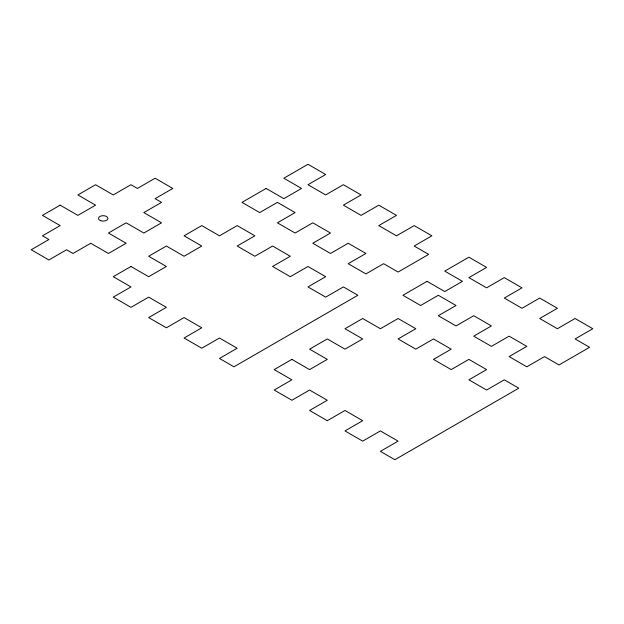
<?xml version="1.0" encoding="UTF-8"?>
<svg xmlns="http://www.w3.org/2000/svg" width="624" height="624" viewBox="0 0 624 624"><rect width="100%" height="100%" fill="white"/><g stroke="black" fill="none" stroke-linecap="round" stroke-linejoin="round"><path stroke-width="0.94" d="M60.161 205.163L42.463 215.381L60.161 225.599L42.463 235.817L48.898 239.538L31.2 249.756L48.898 259.974L66.604 249.756L73.039 253.469L90.737 243.251L108.443 253.469L126.142 243.251L108.443 233.033L126.142 222.815L143.84 233.033L161.546 222.815L143.84 212.589L161.546 202.371L155.103 198.658L172.809 188.44L155.103 178.214L137.405 188.44L130.97 184.72L113.264 194.938L95.566 184.72L77.867 194.938L95.566 205.163L77.867 215.381L60.161 205.163M130.97 266.479L113.264 276.697L130.97 286.915L113.264 297.133L130.97 307.351L148.668 297.133L166.374 307.351L148.668 317.577L166.374 327.795L184.072 317.577L201.77 327.795L184.072 338.013L201.77 348.231L219.476 338.013L237.175 348.231L219.476 358.449L233.953 366.811L357.864 295.277L343.379 286.915L325.681 297.133L307.975 286.915L325.681 276.697L307.975 266.479L290.277 276.697L272.579 266.479L290.277 256.253L272.579 246.035L254.873 256.253L237.175 246.035L254.873 235.817L237.175 225.599L219.476 235.817L201.77 225.599L184.072 235.817L201.77 246.035L184.072 256.253L166.374 246.035L148.668 256.253L166.374 266.479L148.668 276.697L130.97 266.479M266.136 188.44L242.003 202.371L259.701 212.589L277.399 202.371L295.105 212.589L277.399 222.815L295.105 233.033L312.803 222.815L330.502 233.033L312.803 243.251L330.502 253.469L348.208 243.251L365.906 253.469L348.208 263.687L365.906 273.913L383.612 263.687L398.089 272.048L428.665 254.397L414.18 246.035L431.886 235.817L414.18 225.599L396.482 235.817L378.784 225.599L396.482 215.381L378.784 205.163L361.078 215.381L343.379 205.163L361.078 194.938L343.379 184.72L325.681 194.938L307.975 184.72L325.681 174.502L307.975 164.284L283.842 178.214L301.54 188.44L283.842 198.658L266.136 188.44M291.884 359.385L274.186 369.603L291.884 379.821L274.186 390.039L291.884 400.257L309.59 390.039L327.288 400.257L309.59 410.475L327.288 420.701L344.986 410.475L362.692 420.701L344.986 430.919L362.692 441.137L380.39 430.919L398.089 441.137L380.39 451.355L394.875 459.716L518.778 388.183L504.293 379.821L486.595 390.039L468.897 379.821L486.595 369.603L468.897 359.385L451.191 369.603L433.493 359.385L451.191 349.159L433.493 338.941L415.795 349.159L398.089 338.941L415.795 328.723L398.089 318.505L380.39 328.723L362.692 318.505L344.986 328.723L362.692 338.941L344.986 349.159L327.288 338.941L309.59 349.159L327.288 359.385L309.59 369.603L291.884 359.385M427.058 281.338L402.917 295.277L420.623 305.495L438.321 295.277L456.019 305.495L438.321 315.713L456.019 325.939L473.725 315.713L491.423 325.939L473.725 336.157L491.423 346.375L509.122 336.157L526.828 346.375L509.122 356.593L526.828 366.811L544.526 356.593L559.01 364.954L589.579 347.303L575.102 338.941L592.8 328.723L575.102 318.505L557.396 328.723L539.698 318.505L557.396 308.287L539.698 298.061L521.999 308.287L504.293 298.061L521.999 287.843L504.293 277.625L486.595 287.843L468.897 277.625L486.595 267.407L468.897 257.189L444.756 271.12L462.454 281.338L444.756 291.564L427.058 281.338M100.745 220.717A4.719 2.722 0 0 0 107.921 218.47A4.719 2.722 0 0 0 100.963 216.005A4.719 2.722 0 0 0 100.745 220.717"/></g></svg>
